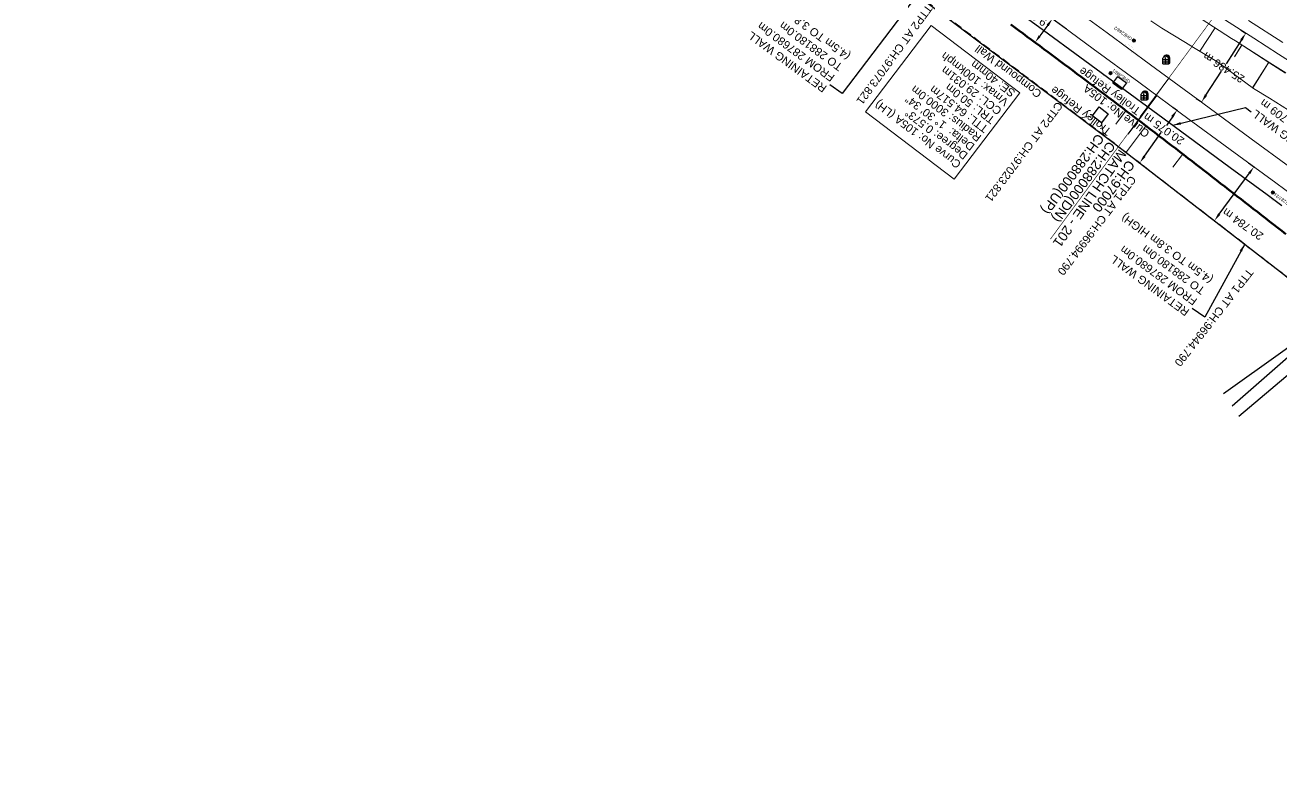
# Model space of a CAD drawing. Header units: metres. Extents: x 644418 to 1306172, y 3366650 to 6747308.
# Drawn here: x 654091.1 to 654483.6, y 3372425.3 to 3372656.4 of the extents above; entities that cross this region are included whole.
import ezdxf
from ezdxf.enums import TextEntityAlignment as Align

# ---------------------------------------------------------------- set-up
doc = ezdxf.new("R2010")
doc.units = ezdxf.units.M
doc.header["$MEASUREMENT"] = 0
for name, pattern in [('CENTER', [2, 1.25, -0.25, 0.25, -0.25]), ('DASHED', [0.75, 0.5, -0.25]), ('PHANTOM2', [1.25, 0.625, -0.125, 0.125, -0.125, 0.125, -0.125])]:
    doc.linetypes.add(name, pattern=pattern)
doc.layers.get('Defpoints').update_dxf_attribs({"lineweight": 0})
for name, color, linetype in [('C-ROAD-CNTR-N', 92, 'Continuous'), ('CART_TRACK', 34, 'Continuous'), ('COMPOUND_WALL', 251, 'Continuous'), ('Dimension', 10, 'Continuous'), ('KILOMETER_STONE', 251, 'Continuous'), ('MATCH LINE', 7, 'Continuous'), ('PROPOSED DFCC FORMATION LINE', 187, 'Continuous'), ('Side Details', 251, 'Continuous'), ('Trolley Refuse', 10, 'Continuous'), ('TROLLEY_STAND', 7, 'Continuous')]:
    doc.layers.add(name, color=color, linetype=linetype)
for name, color, linetype, lineweight in [('Existing Chainage', 7, 'Continuous', 0), ('Existing IR Track', 143, 'Continuous', 0), ('Existing Railway Boundary', 7, 'CENTER', 0), ('OHE MAST', 8, 'Continuous', 0), ('OHE MAST TEXT', 8, 'Continuous', 0), ('Prop TPTC Connecting line', 10, 'Continuous', 0), ('Prop- DN Curve_cont', 3, 'Continuous', 0), ('Proposed Chainages Connecting line', 10, 'Continuous', 0), ('Proposed Curve_Details Connecting line', 10, 'Continuous', 0), ('PROPOSED DFCC TOE LINE', 239, 'Continuous', 0), ('PROPOSED DFCC TOE SLOPES', 239, 'Continuous', 0), ('PROPOSED DFCC TOE SLOPES - Connecting line', 239, 'Continuous', 0), ('PROPOSED DFCC TRACK', 1, 'Continuous', 0), ('PROPOSED DRAIN CUM RETAINING WALL', 144, 'Continuous', 30), ('PROPOSED RETAINING WALL', 154, 'Continuous', 30)]:
    doc.layers.add(name, color=color, linetype=linetype, lineweight=lineweight)
doc.styles.add('notes', font='romans.shx', dxfattribs={"height": 2})
doc.styles.get("Standard").update_dxf_attribs({"font": 'arial.ttf'})
doc.styles.add('Style-Arial', font='arial.ttf')
doc.dimstyles.new('DIM', dxfattribs={"dimtxt": 2.5, "dimasz": 2.5, "dimexe": 0.18, "dimexo": 0.0625, "dimgap": 0.09, "dimtad": 0, "dimtih": 1, "dimtoh": 1, "dimdec": 3, "dimzin": 0, "dimdsep": 46, "dimtxsty": 'Standard', "dimcen": 0.09, "dimadec": 0, "dimazin": 0, "dimtfac": 1, "dimtdec": 3, "dimtofl": 0, "dimtmove": 0, "dimatfit": 3, "dimfxl": 1, "dimtolj": 1, "dimtzin": 0, "dimarcsym": 0})
doc.dimstyles.new('ISO-25', dxfattribs={"dimtxt": 2.5, "dimasz": 2.5, "dimexe": 1.25, "dimexo": 0.625, "dimtad": 1, "dimtxsty": 'Standard', "dimcen": 2.5, "dimadec": 0, "dimazin": 0, "dimtfac": 1, "dimtmove": 0, "dimatfit": 3, "dimfxl": 1, "dimarcsym": 0})

# ---------------------------------------------------------------- blocks, each defined once
blk = doc.blocks.new('KMS')
blk.add_hatch(color=256).paths.add_polyline_path([(0.84, 1.71), (0.84, 0), (1.28, 0.25), (1.28, 1.71, 0.82134), (-0.65, 2.08, -0.601821)])
for points in [[(-0.84, 0), (-0.84, 1.71)], [(-0.84, 1.38), (0.84, 1.38)], [(-0.84, 0.64), (0.84, 0.64)], [(-0.84, 0), (0.84, 0)], [(0.84, 0), (0.84, 1.71)], [(0.84, 0), (1.28, 0.25)], [(1.28, 0.25), (1.28, 1.71)]]:
    blk.add_lwpolyline(points)
for centre, radius, start, end in [((0, 1.5), 0.867, 14.1462, 165.8538), ((0.28, 1.7), 1, 0.4859, 158.6661)]:
    blk.add_arc(centre, radius, start, end)
at = {"style": 'notes'}
for s, p in [('S', (-0.25, 0.09)), ('K', (-0.25, 1.58)), ('M', (-0.25, 0.81))]:
    blk.add_text(s, height=0.391, dxfattribs=at).set_placement(p)
blk = doc.blocks.new('OHE MAST')
h = blk.add_hatch(color=256)
edge = h.paths.add_edge_path()
edge.add_arc((0, 0), 0.514, 0, 360)
at = {"const_width": 0.01, "flags": 128}
for points in [[(1.5, 3.5), (1.5, 2), (-1.5, 2), (-1.5, 3.5)], [(0, 2), (0, 0)]]:
    blk.add_lwpolyline(points, dxfattribs=at)
blk.add_circle((0, 0), 0.514)
blk = doc.blocks.new('*D1770')
at = {"layer": 'Defpoints', "color": 0, "transparency": 16777216}
for p in [(654416.35, 3372655.06), (654406.49, 3372650.94), (654410.91, 3372647.69)]:
    blk.add_point(p, dxfattribs=at)
at = {"layer": 'Dimension', "color": 0, "lineweight": -2, "transparency": 16777216}
for p, q in [((654410.44, 3372656.31), (654407.97, 3372652.96)), ((654416.3, 3372655.1), (654411.78, 3372658.43)), ((654410.86, 3372647.72), (654406.34, 3372651.05))]:
    blk.add_line(p, q, dxfattribs=at)
at = {"layer": 'Dimension', "color": 0, "transparency": 16777216}
for points in [[(654410.1, 3372656.55), (654410.77, 3372656.06), (654411.92, 3372658.32)], [(654407.64, 3372653.2), (654408.31, 3372652.71), (654406.49, 3372650.94)]]:
    blk.add_solid(points, dxfattribs=at)
at = {"layer": 'Dimension', "color": 0, "lineweight": 0, "transparency": 16777216, "insert": (654404.51, 3372660.28), "char_height": 2.5, "attachment_point": 5, "rotation": 147}
blk.add_mtext('\\A1;9.160 m', dxfattribs=at)
blk = doc.blocks.new('*D1564')
at = {"layer": 'Defpoints', "color": 0, "linetype": 'ByBlock', "ltscale": 0.5, "transparency": 16777216}
for p in [(654449.47, 3372630.72), (654437.88, 3372614.32), (654439.24, 3372613.36)]:
    blk.add_point(p, dxfattribs=at)
at = {"layer": 'Existing Railway Boundary', "color": 0, "linetype": 'ByBlock', "lineweight": -2, "ltscale": 0.5, "transparency": 16777216}
for p, q in [((654449.52, 3372630.68), (654450.97, 3372629.65)), ((654449.38, 3372627.72), (654447.5, 3372625.04)), ((654440.68, 3372615.4), (654445.92, 3372622.81)), ((654437.94, 3372614.28), (654439.39, 3372613.26))]:
    blk.add_line(p, q, dxfattribs=at)
at = {"layer": 'Existing Railway Boundary', "color": 0, "linetype": 'ByBlock', "ltscale": 0.5, "transparency": 16777216}
for points in [[(654449.04, 3372627.96), (654449.72, 3372627.47), (654450.83, 3372629.76)], [(654440.34, 3372615.64), (654441.02, 3372615.16), (654439.24, 3372613.36)]]:
    blk.add_solid(points, dxfattribs=at)
at = {"layer": 'Existing Railway Boundary', "color": 0, "linetype": 'ByBlock', "ltscale": 0.5, "transparency": 16777216, "insert": (654446.71, 3372623.93), "char_height": 2.5, "attachment_point": 5, "rotation": 145}
blk.add_mtext('\\A1;20.075 m', dxfattribs=at)
blk = doc.blocks.new('*D1589')
at = {"layer": 'Defpoints', "color": 0, "transparency": 16777216}
for p in [(654470.56, 3372654.96), (654472.3, 3372653.84), (654456.79, 3372633.51)]:
    blk.add_point(p, dxfattribs=at)
at = {"layer": 'Dimension', "color": 0, "lineweight": -2, "transparency": 16777216}
for p, q in [((654470.95, 3372651.73), (654466.15, 3372644.26)), ((654470.61, 3372654.92), (654472.45, 3372653.74)), ((654459.88, 3372634.5), (654464.68, 3372641.96)), ((654456.84, 3372633.48), (654458.68, 3372632.29))]:
    blk.add_line(p, q, dxfattribs=at)
at = {"layer": 'Dimension', "color": 0, "transparency": 16777216}
for points in [[(654470.6, 3372651.96), (654471.3, 3372651.51), (654472.3, 3372653.84)], [(654459.53, 3372634.72), (654460.23, 3372634.27), (654458.53, 3372632.39)]]:
    blk.add_solid(points, dxfattribs=at)
at = {"layer": 'Dimension', "color": 0, "lineweight": 0, "transparency": 16777216, "insert": (654465.42, 3372643.11), "char_height": 2.5, "attachment_point": 5, "rotation": 147}
blk.add_mtext('\\A1;25.486 m', dxfattribs=at)
blk = doc.blocks.new('*D1943')
at = {"layer": 'Defpoints', "color": 0, "linetype": 'ByBlock', "ltscale": 0.5, "transparency": 16777216}
for p in [(654473.06, 3372613.37), (654474.85, 3372612.06), (654460.75, 3372596.62)]:
    blk.add_point(p, dxfattribs=at)
at = {"layer": 'Existing Railway Boundary', "color": 0, "linetype": 'ByBlock', "lineweight": -2, "ltscale": 0.5, "transparency": 16777216}
for p, q in [((654473.11, 3372613.34), (654474.99, 3372611.95)), ((654464.02, 3372597.33), (654473.37, 3372610.05)), ((654460.8, 3372596.59), (654462.69, 3372595.2))]:
    blk.add_line(p, q, dxfattribs=at)
at = {"layer": 'Existing Railway Boundary', "color": 0, "linetype": 'ByBlock', "ltscale": 0.5, "transparency": 16777216}
for points in [[(654473.03, 3372610.29), (654473.7, 3372609.8), (654474.85, 3372612.06)], [(654463.69, 3372597.57), (654464.36, 3372597.08), (654462.54, 3372595.31)]]:
    blk.add_solid(points, dxfattribs=at)
at = {"layer": 'Existing Railway Boundary', "color": 0, "linetype": 'ByBlock', "ltscale": 0.5, "transparency": 16777216, "insert": (654471.42, 3372594.18), "char_height": 2.5, "attachment_point": 5, "rotation": 145}
blk.add_mtext('\\A1;20.784 m', dxfattribs=at)

msp = doc.modelspace()

# ---------------------------------------------------------------- linework, layer by layer
at = {"layer": 'C-ROAD-CNTR-N', "color": 4, "linetype": 'Continuous', "lineweight": 50, "flags": 128}
for points in [[(654422.1745, 3372639.2387), (654420.8843, 3372640.2067), (654419.5937, 3372641.1739), (654418.3025, 3372642.1406), (654417.0109, 3372643.1066), (654415.7188, 3372644.0719), (654414.4263, 3372645.0368), (654413.1333, 3372646.001), (654411.84, 3372646.9647), (654410.5463, 3372647.9279), (654409.2522, 3372648.8906), (654407.9578, 3372649.8528), (654406.663, 3372650.8146), (654405.3679, 3372651.776), (654404.0725, 3372652.7369), (654402.7768, 3372653.6975), (654401.4809, 3372654.6577), (654400.1847, 3372655.6176), (654398.8883, 3372656.5771)], [(654484.8326, 3372591.0757), (654483.5604, 3372592.0671), (654482.2881, 3372593.0584), (654481.0158, 3372594.0497), (654479.7434, 3372595.0409), (654478.471, 3372596.0321), (654477.1984, 3372597.0231), (654475.9258, 3372598.014), (654474.6531, 3372599.0047), (654473.3802, 3372599.9953), (654472.1071, 3372600.9857), (654470.8339, 3372601.9758), (654469.5605, 3372602.9657), (654468.2869, 3372603.9553), (654467.0131, 3372604.9447), (654465.739, 3372605.9337), (654464.4647, 3372606.9224), (654463.1901, 3372607.9108), (654461.9152, 3372608.8988), (654460.64, 3372609.8864), (654459.3644, 3372610.8735), (654458.0886, 3372611.8602), (654456.8123, 3372612.8465), (654455.5357, 3372613.8323), (654454.2587, 3372614.8175), (654452.9813, 3372615.8022), (654451.7035, 3372616.7864), (654450.4252, 3372617.77), (654449.1465, 3372618.753), (654447.8673, 3372619.7354), (654446.5875, 3372620.7171), (654445.3073, 3372621.6982)]]:
    msp.add_lwpolyline(points, dxfattribs=at)
msp.add_lwpolyline([(654445.3073, 3372621.6982, 0.00241926), (654422.1745, 3372639.2387)], format="xyb", dxfattribs=at)
at = {"layer": 'CART_TRACK', "linetype": 'Continuous'}
for points in [[(654468.03, 3372537.431, 268.892), (654486.395, 3372553.511, 268.874), (654501.198, 3372564.728, 268.904), (654509.443, 3372573.272, 269.145)], [(654510.985, 3372571.768, 269.133), (654503.974, 3372562.364, 268.734), (654491.464, 3372552.102, 268.804), (654470.109, 3372534.136, 268.859)]]:
    msp.add_polyline3d(points, dxfattribs=at)
at = {"layer": 'COMPOUND_WALL', "color": 88, "linetype": 'DASHED', "ltscale": 5}
for points in [[(654431.347, 3372619.379), (654335.893, 3372691.231), (654243.734, 3372757.317), (654174.373, 3372813.058), (654133.172, 3372845.531)], [(654431.347, 3372619.379), (654500.12, 3372566.164), (654498.8642, 3372565.2526)]]:
    msp.add_lwpolyline(points, dxfattribs=at)
at = {"layer": 'COMPOUND_WALL', "linetype": 'Continuous'}
msp.add_polyline3d([(654498.6085, 3372565.067, 269.7291), (654483.914, 3372554.402, 268.009), (654465.376, 3372541.211, 268.622)], dxfattribs=at)
at = {"layer": 'Existing Chainage', "color": 0, "linetype": 'Continuous', "lineweight": 13, "flags": 128}
for points in [[(654439.3676, 3372627.6943), (654448.2463, 3372639.7843)], [(654435.6151, 3372622.2831), (654444.4986, 3372634.3696)]]:
    msp.add_lwpolyline(points, dxfattribs=at)
at = {"layer": 'Existing IR Track', "flags": 128}
for points in [[(654414.1756, 3372664.8751), (654428.9762, 3372653.9693), (654442.5444, 3372643.9716), (654458.9336, 3372631.9357), (654474.0221, 3372620.8548), (654485.946, 3372612.0515)], [(654410.273, 3372659.5245), (654424.67, 3372648.9431), (654438.8801, 3372638.4992), (654454.6348, 3372626.9195), (654470.1388, 3372615.524), (654481.6575, 3372607.0464), (654492.9286, 3372598.751)]]:
    msp.add_lwpolyline(points, dxfattribs=at)
at = {"layer": 'MATCH LINE', "linetype": 'PHANTOM2', "ltscale": 15, "const_width": 0.2}
msp.add_lwpolyline([(654464.2127, 3372661.5032), (654411.2945, 3372589.5056)], dxfattribs=at)
at = {"layer": 'Prop TPTC Connecting line', "flags": 128}
for points in [[(654434.7111, 3372629.4406), (654431.7215, 3372625.4327)], [(654452.5599, 3372615.9881), (654449.5307, 3372612.0102)]]:
    msp.add_lwpolyline(points, dxfattribs=at)
at = {"layer": 'Proposed Chainages Connecting line', "linetype": 'Continuous', "flags": 128}
msp.add_lwpolyline([(654435.0137, 3372616.7221), (654441.0208, 3372624.7167)], dxfattribs=at)
at = {"layer": 'Proposed Curve_Details Connecting line', "elevation": -268.939}
msp.add_lwpolyline([(654401.7378, 3372635.182), (654381.2606, 3372608.2491), (654353.5511, 3372629.3168), (654374.0283, 3372656.2497)], close=True, dxfattribs=at)
at = {"layer": 'PROPOSED DFCC FORMATION LINE', "lineweight": 0, "flags": 128}
for points in [[(654484.7439, 3372641.3888), (654479.8228, 3372644.5199), (654469.0635, 3372651.4007), (654467.8729, 3372652.1651), (654458.3263, 3372658.3158)], [(654484.7707, 3372641.431), (654479.8496, 3372644.5621), (654469.0905, 3372651.4428), (654467.8999, 3372652.2072), (654458.3534, 3372658.3578)], [(654483.8803, 3372650.8869), (654473.1413, 3372657.7547)], [(654483.9072, 3372650.9291), (654473.1684, 3372657.7968)]]:
    msp.add_lwpolyline(points, dxfattribs=at)
at = {"layer": 'PROPOSED DFCC TOE LINE', "lineweight": 0, "flags": 128}
msp.add_lwpolyline([(654485.6165, 3372629.7921), (654479.7557, 3372633.5363), (654474.7586, 3372636.5734), (654464.4149, 3372644.1573), (654463.2511, 3372644.9691), (654455.9301, 3372649.4174), (654453.5213, 3372650.881), (654446.1125, 3372655.4128), (654442.6615, 3372657.6598)], dxfattribs=at)
at = {"layer": 'PROPOSED DFCC TOE SLOPES', "linetype": 'Continuous', "lineweight": 0, "flags": 128}
for points in [[(654462.6969, 3372655.5594), (654457.9402, 3372648.196)], [(654462.7039, 3372655.5548), (654457.9642, 3372648.1814)], [(654471.1159, 3372650.1475), (654468.7341, 3372646.4422)], [(654471.1232, 3372650.1428), (654468.7496, 3372646.4312)], [(654479.5478, 3372644.7551), (654474.4569, 3372636.7946)], [(654479.5568, 3372644.7494), (654474.4873, 3372636.7723)]]:
    msp.add_lwpolyline(points, dxfattribs=at)
at = {"layer": 'PROPOSED DFCC TOE SLOPES - Connecting line', "flags": 128}
for points in [[(654420.6742, 3372627.4129), (654424.4477, 3372627.97)], [(654427.2576, 3372625.8832), (654427.8266, 3372622.0289)]]:
    msp.add_lwpolyline(points, dxfattribs=at)
at = {"layer": 'PROPOSED DFCC TRACK', "color": 12, "flags": 128}
msp.add_lwpolyline([(654623.5529, 3372561.5076, -0.03669919), (654139.339, 3372892.2623), (654136.4069, 3372894.6001), (654133.4767, 3372896.9402), (654130.5481, 3372899.2825), (654127.621, 3372901.6264), (654124.6949, 3372903.9717), (654121.7696, 3372906.3181), (654118.8449, 3372908.6651), (654115.9205, 3372911.0125), (653996.0437, 3373007.239)], format="xyb", dxfattribs=at)
at = {"layer": 'PROPOSED DRAIN CUM RETAINING WALL', "flags": 128}
msp.add_lwpolyline([(654312.3542, 3372725.9494), (654323.3893, 3372717.8186), (654341.0926, 3372704.7746), (654358.6626, 3372691.8433), (654376.1356, 3372678.9835), (654391.9389, 3372667.3918), (654407.6115, 3372655.896), (654422.005, 3372645.3171), (654436.2151, 3372634.8732), (654451.9697, 3372623.2935), (654467.4737, 3372611.8981), (654478.9901, 3372603.4221), (654483.573, 3372600.0492)], dxfattribs=at)
at = {"layer": 'PROPOSED RETAINING WALL', "flags": 128}
msp.add_lwpolyline([(654257.3779, 3372747.5332), (654335.893, 3372691.231), (654431.347, 3372619.379), (654500.12, 3372566.164), (654517.0798, 3372554.3603), (654533.109, 3372542.569), (654548.973, 3372530.8992), (654562.9506, 3372520.6313), (654576.562, 3372510.6326), (654591.8127, 3372499.4442), (654607.0452, 3372488.269), (654623.4829, 3372476.1947), (654639.8756, 3372464.1534), (654657.9748, 3372450.8472), (654684.083, 3372431.6307), (654689.4649, 3372427.6582), (654688.3749, 3372426.1758), (654689.6033, 3372425.2692)], dxfattribs=at)
at = {"layer": 'Trolley Refuse'}
msp.add_lwpolyline([(654426.5346, 3372630.7798), (654429.3444, 3372628.693), (654427.2576, 3372625.8832), (654424.4477, 3372627.97)], close=True, dxfattribs=at)
at = {"layer": 'TROLLEY_STAND', "linetype": 'Continuous'}
msp.add_polyline3d([(654430.787, 3372638.182, 270.989), (654432.377, 3372640.26, 270.939), (654435.056, 3372638.314, 270.968), (654433.4657, 3372636.2356, 270.968)], close=True, dxfattribs=at)

# ---------------------------------------------------------------- block references
at = {"layer": 'KILOMETER_STONE', "linetype": 'Continuous'}
for p in [(654447.287, 3372644.277, 271.622), (654440.519, 3372633.033, 271.313)]:
    msp.add_blockref('KMS', p, dxfattribs=at)
at = {"layer": 'OHE MAST', "color": 2, "rotation": 143.3908318566117}
for p in [(654437.351, 3372651.549), (654430.083, 3372641.368), (654480.799, 3372604.059)]:
    msp.add_blockref('OHE MAST', p, dxfattribs=at)

# ---------------------------------------------------------------- texts
at = {"layer": 'Existing Chainage', "color": 0, "lineweight": 0, "insert": (654409.0757, 3372598.0558), "char_height": 3, "attachment_point": 6, "rotation": 233.684036, "line_spacing_factor": 0.6, "style": 'Style-Arial'}
msp.add_mtext('CH:288000(UP)', dxfattribs=at)
at = {"layer": 'Existing Chainage', "color": 0, "linetype": 'Continuous', "lineweight": 0, "insert": (654412.4433, 3372595.474), "char_height": 3, "attachment_point": 6, "rotation": 233.706703, "line_spacing_factor": 0.6, "style": 'Style-Arial'}
msp.add_mtext('CH:288000(DN)', dxfattribs=at)
at = {"layer": 'MATCH LINE', "linetype": 'Continuous'}
msp.add_text('MATCH LINE - 201', height=3, rotation=234.693137, dxfattribs=at).set_placement((654432.7641, 3372617.8305))
at = {"layer": 'OHE MAST TEXT'}
for s, p in [('OHE288/2', (654433.9791, 3372653.7992)), ('OHE288/1', (654433.4335, 3372640.4271)), ('OHE287/31', (654484.2314, 3372601.4846))]:
    msp.add_text(s, height=1, rotation=145, dxfattribs=at).set_placement(p, align=Align.MIDDLE_CENTER)
at = {"layer": 'Prop TPTC Connecting line', "char_height": 2.5, "attachment_point": 4, "line_spacing_factor": 0.6, "style": 'Style-Arial'}
for s, insert, rotation in [('TTP2 AT CH:97073.821', (654373.6068, 3372662.2703), 233.91651), ('CTP2 AT CH:97023.821', (654414.3646, 3372631.9281), 233.279807), ('CTP1 AT CH:96994.790', (654437.2733, 3372608.8115), 232.71065), ('TTP1 AT CH:96944.790', (654473.8872, 3372579.7825), 232.073946)]:
    msp.add_mtext(s, dxfattribs=dict(at, insert=insert, rotation=rotation))
at = {"layer": 'Prop- DN Curve_cont', "color": 1, "style": 'Style-Arial'}
msp.add_text('Curve No: 105A', height=2.5, rotation=142.754117, dxfattribs=at).set_placement((654442.5255, 3372622.995))
at = {"layer": 'Proposed Chainages Connecting line', "insert": (654436.6705, 3372613.5854), "char_height": 3, "attachment_point": 4, "rotation": 233.079091, "line_spacing_factor": 0.6, "style": 'Style-Arial'}
msp.add_mtext('CH:97000', dxfattribs=at)
at = {"layer": 'Proposed Curve_Details Connecting line', "insert": (654400.595, 3372635.6791), "char_height": 2.5, "attachment_point": 7, "rotation": 142.754117, "line_spacing_factor": 0.84, "style": 'Style-Arial'}
msp.add_mtext('Curve No: 105A (LH)\\PDegree: 0.573%%D\\PDelta:  {\\fArial|b0|i0|c0|p34;1° 30\' 34"}\\PRadius: 3000.0m\\PTTL: {\\fArial|b0|i0|c0|p34;64.517}m\\PTRL: 50.0m\\PCCL: {\\fArial|b0|i0|c0|p34;29.031}m\\PVmax: 100kmph\\PSE: 40mm', dxfattribs=at)
at = {"layer": 'PROPOSED DRAIN CUM RETAINING WALL', "insert": (654473.9838, 3372628.0885), "char_height": 2.5, "width": 71.074618, "attachment_point": 3, "rotation": 143.843883, "style": 'Style-Arial'}
msp.add_mtext('DRAIN CUM RETAINING WALL \\PFROM 287948.187 m TO 288160.709 m', dxfattribs=at)
at = {"layer": 'PROPOSED RETAINING WALL', "char_height": 2.5, "width": 64.065298, "attachment_point": 3, "rotation": 143.786946}
for insert in [(654286.0605, 3372669.6233), (654399.2887, 3372599.7708)]:
    msp.add_mtext('\\pxql;\\PRETAINING WALL \\PFROM 287680.0m \\PTO 288180.0m\\P(4.5m TO 3.8m HIGH) ', dxfattribs=dict(at, insert=insert))
at = {"layer": 'Side Details', "color": 88}
msp.add_text('Compound Wall', height=2.5, rotation=142.901666, dxfattribs=at).set_placement((654408.813, 3372635.3977))
at = {"layer": 'Side Details'}
msp.add_text('Trolley Refuge', height=2.5, rotation=144.100313, dxfattribs=at).set_placement((654439.7183, 3372630.0904))
at = {"layer": 'Trolley Refuse', "style": 'Style-Arial'}
msp.add_text('Trolley Refuge', height=2.5, rotation=142.465514, dxfattribs=at).set_placement((654430.5533, 3372623.6279))

# ---------------------------------------------------------------- dimensions: what is measured, and where the dimension line sits
at = {"layer": 'Dimension', "color": 10, "lineweight": 0}
dim = msp.add_linear_dim(base=(654406.4898, 3372650.9435), p1=(654416.3454, 3372655.0615), p2=(654410.9142, 3372647.6856), angle=233.634129, dimstyle='DIM', override={"dimpost": ' m', "dimtmove": 2}, dxfattribs=at)
dim.commit()
dim.dimension.update_dxf_attribs({"geometry": '*D1770', "text_midpoint": (654404.5073, 3372660.2829), "dimtype": 129, "text_rotation": 147})
dim = msp.add_aligned_dim(p1=(654456.7898, 3372633.5101), p2=(654470.5585, 3372654.9566), distance=-2.0705, dimstyle='DIM', override={"dimpost": ' m'}, dxfattribs=at)
dim.commit()
dim.dimension.update_dxf_attribs({"geometry": '*D1589', "text_midpoint": (654465.4164, 3372643.1147), "text_rotation": 147})
at = {"layer": 'Existing Railway Boundary', "linetype": 'ByBlock', "ltscale": 0.5}
for base, p1, p2, angle, override, picture, middle in [((654439.24095, 3372613.3619), (654449.46988, 3372630.71568), (654437.88415, 3372614.3207), 234.752533, {"dimpost": ' m'}, '*D1564', (654446.70669, 3372623.92666)), ((654474.8471, 3372612.0612), (654460.7536, 3372596.6249), (654473.0587, 3372613.375), 53.697763, {"dimpost": ' m', "dimtmove": 2}, '*D1943', (654471.422, 3372594.1752))]:
    dim = msp.add_linear_dim(base=base, p1=p1, p2=p2, angle=angle, dimstyle='DIM', override=override, dxfattribs=at)
    dim.commit()
    dim.dimension.update_dxf_attribs({"geometry": picture, "text_midpoint": middle, "dimtype": 129, "text_rotation": 145})

# ---------------------------------------------------------------- leaders
at = {"layer": 'PROPOSED DRAIN CUM RETAINING WALL', "linetype": 'Continuous', "lineweight": 0, "ltscale": 5}
msp.add_leader([(654449.5411, 3372625.0786), (654472.2326, 3372630.6123), (654474.043, 3372629.2895)], dimstyle='ISO-25', override={"dimtxt": 3, "dimtad": 0, "dimdec": 3, "dimzin": 2, "dimtdec": 3}, dxfattribs=at)
at = {"layer": 'PROPOSED RETAINING WALL', "linetype": 'Continuous', "lineweight": 0, "ltscale": 5}
for points in [[(654369.6669, 3372665.808), (654346.2644, 3372634.981), (654342.3738, 3372637.7081)], [(654471.9644, 3372587.9502), (654459.4926, 3372565.1286), (654455.602, 3372567.8557)]]:
    msp.add_leader(points, dimstyle='ISO-25', override={"dimtxt": 3, "dimtad": 0, "dimdec": 3, "dimzin": 2, "dimtdec": 3}, dxfattribs=at)

doc.saveas('drawing.dxf')
